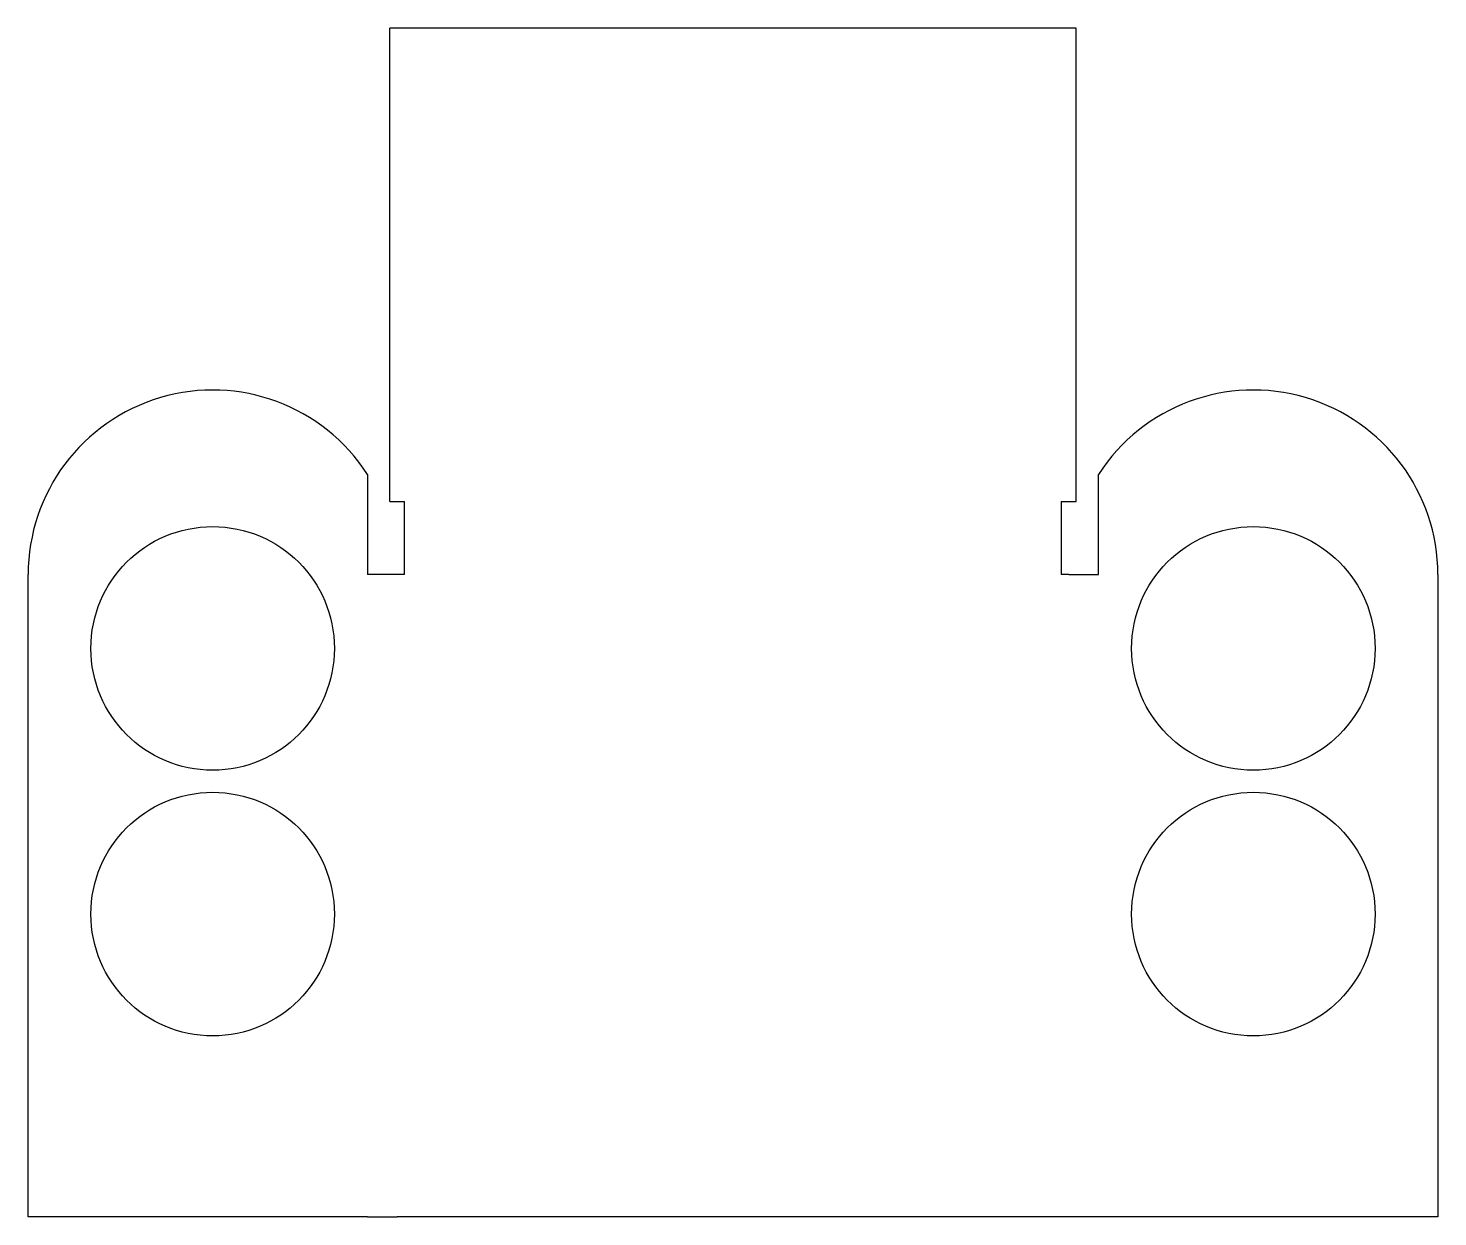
# Model space of a CAD drawing. Header units: millimetres. Extents: x 193 to 384, y 155 to 316.
import ezdxf

# ---------------------------------------------------------------- set-up
doc = ezdxf.new("R2010")
doc.units = ezdxf.units.MM
doc.layers.add('Default', color=7, linetype='Continuous')
doc.layers.add('SUPORTE_TUBO_PÉ_', color=7, linetype='Continuous')

# ---------------------------------------------------------------- blocks, each defined once
blk = doc.blocks.new('SE')
at = {"layer": 'SUPORTE_TUBO_PÉ_', "color": 7, "linetype": 'Continuous'}
for p, q in [((334.54, 316.22), (241.54, 316.22)), ((241.54, 252.1), (241.54, 316.22)), ((334.54, 252.1), (334.54, 316.22)), ((238.52, 255.77), (238.52, 242.2)), ((337.57, 242.2), (337.57, 255.77)), ((241.54, 252.1), (243.54, 252.1)), ((243.54, 242.2), (243.54, 252.1)), ((332.54, 252.1), (332.54, 242.2)), ((332.54, 252.1), (334.54, 252.1)), ((192.52, 155.2), (192.52, 242.2)), ((242.54, 242.2), (238.52, 242.2)), ((243.54, 242.2), (242.54, 242.2)), ((333.54, 242.2), (332.54, 242.2)), ((333.54, 242.2), (337.57, 242.2)), ((383.57, 242.2), (383.57, 155.2)), ((238.52, 155.2), (192.52, 155.2)), ((238.52, 155.2), (242.54, 155.2)), ((333.54, 155.2), (242.54, 155.2)), ((337.57, 155.2), (333.54, 155.2)), ((383.57, 155.2), (337.57, 155.2))]:
    blk.add_line(p, q, dxfattribs=at)
for centre in [(217.52, 232.2), (358.57, 232.2), (217.52, 196.21), (358.57, 196.21)]:
    blk.add_circle(centre, 16.5, dxfattribs=at)
for centre, start, end in [((217.52, 242.2), 32.8599, 180), ((358.57, 242.2), 0, 147.1401)]:
    blk.add_arc(centre, 25, start, end, dxfattribs=at)

msp = doc.modelspace()

# ---------------------------------------------------------------- block references
at = {"layer": 'Default'}
msp.add_blockref('SE', (0, 0), dxfattribs=at)

doc.saveas('drawing.dxf')
